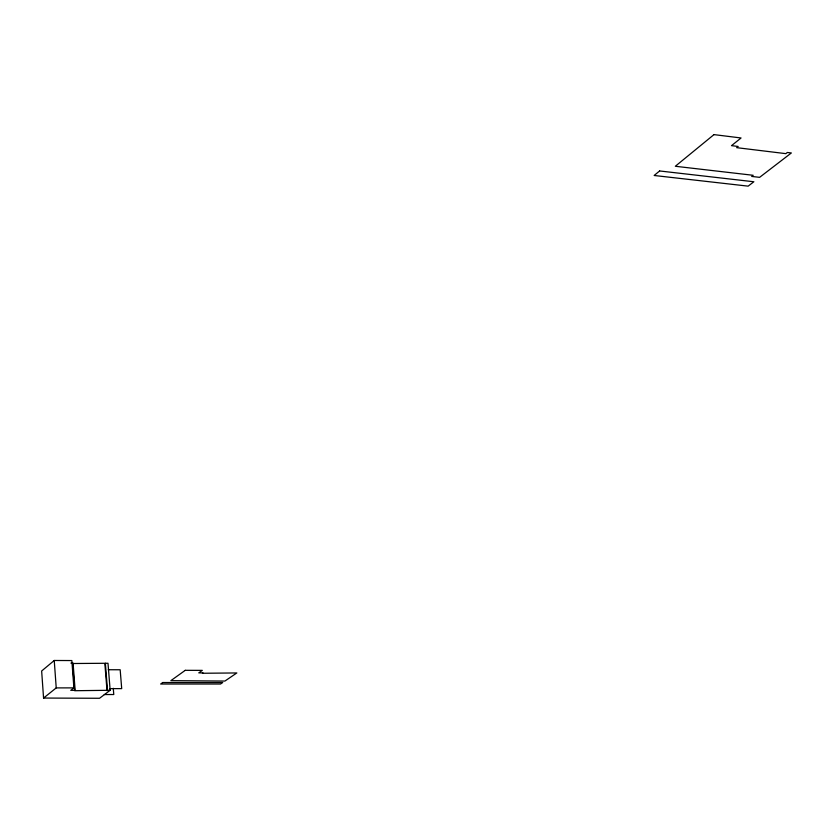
<?xml version="1.0" encoding="UTF-8"?>
<svg xmlns="http://www.w3.org/2000/svg" width="833" height="833" viewBox="0 0 833 833"><rect width="100%" height="100%" fill="white"/><g stroke="black" fill="none" stroke-linecap="round" stroke-linejoin="round"><path stroke-width="1.25" d="M70.92 663.11L73.085 663.12L75.137 690.328L70.774 690.338L73.898 687.881L71.846 660.559L54.239 660.486L41.65 670.992L43.566 698.054L99.554 698.273L110.154 690.286L107.998 663.266L72.596 663.516L74.637 690.713L110.154 690.286M43.566 698.054L56.227 687.902L73.898 687.881M104.281 694.545L113.777 694.524L113.278 688.287M109.737 688.631L121.701 688.62L120.171 669.763L108.238 669.732M105.364 663.255L107.509 690.286M104.864 663.641L107.009 690.672M54.239 660.486L56.227 687.902M659.621 170.963L654.134 175.482L748.149 186.144L753.855 181.761L659.621 170.963M713.975 134.613L675.313 166.267L753.178 175.294L751.71 176.429L759.613 177.346L791.35 152.96L787.352 152.47L785.831 153.647L736.674 147.66L738.163 146.462L731.509 145.65L741.068 137.976L713.975 134.613M162.727 682.529L160.644 684.028L220.547 684.018L222.723 682.539L162.727 682.529M185.259 670.326L170.869 680.644L224.91 681.061L236.832 672.949L202.44 673.262L202.992 672.877L198.785 672.866L202.315 670.378L185.259 670.326"/></g></svg>
